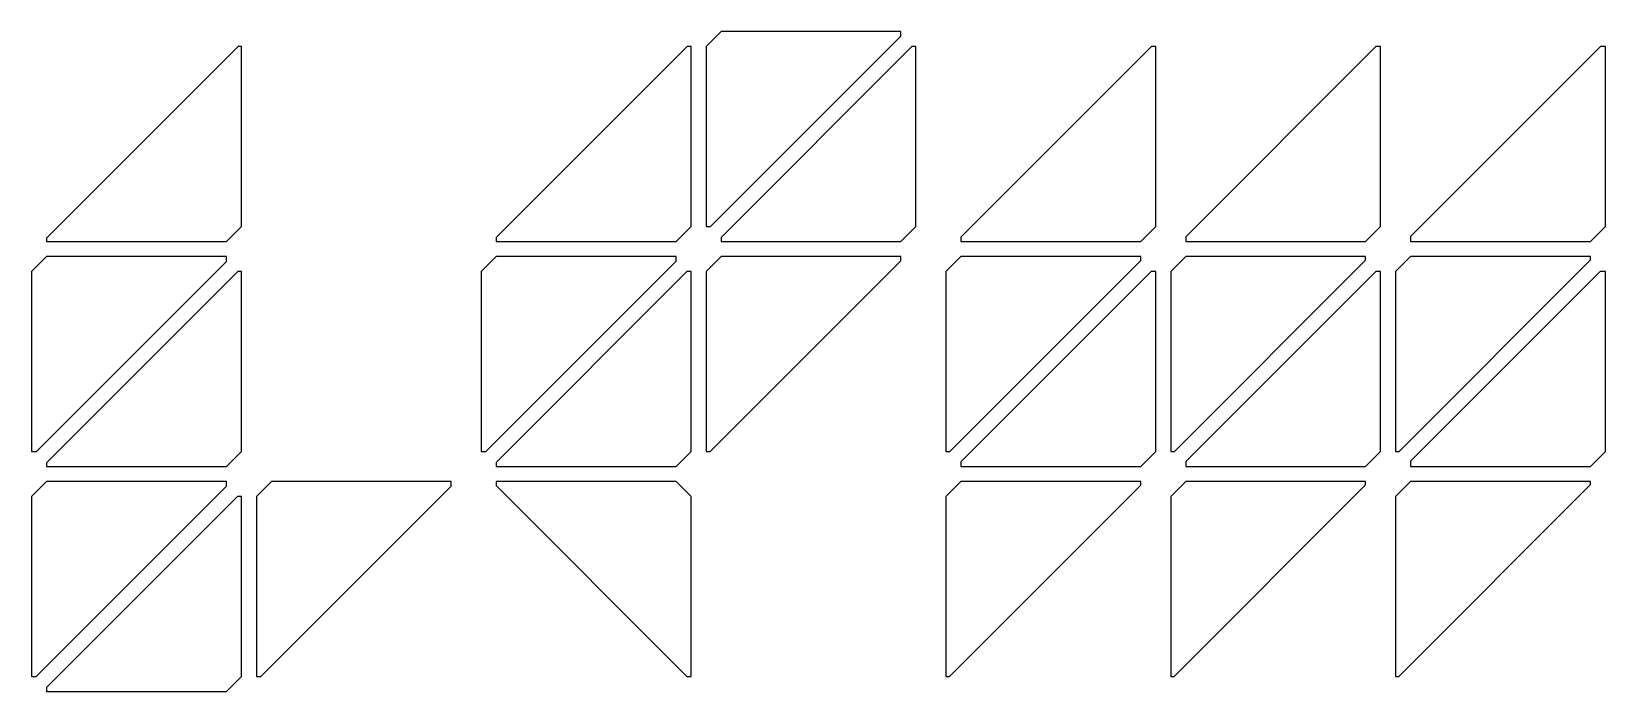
# Model space of a CAD drawing. Extents: x 112 to 313, y 428 to 512.
import ezdxf

# ---------------------------------------------------------------- set-up
doc = ezdxf.new("R2010")
doc.units = 0
doc.header["$MEASUREMENT"] = 0
doc.layers.add('LAYER_1', color=7, linetype='CONTINUOUS')

msp = doc.modelspace()

# ---------------------------------------------------------------- linework, layer by layer
at = {"layer": 'LAYER_1'}
for points in [[(113.59, 485.31), (136.64, 485.31), (138.56, 487.23), (138.56, 510.28), (138.13, 510.28), (113.59, 485.74), (113.59, 485.31)], [(171.21, 485.31), (194.25, 485.31), (196.17, 487.23), (196.17, 510.28), (195.68, 510.28), (171.21, 485.81), (171.21, 485.31)], [(223.06, 512.2), (200.02, 512.2), (198.1, 510.28), (198.1, 487.23), (198.67, 487.23), (223.06, 511.62), (223.06, 512.2)], [(200.02, 485.31), (223.06, 485.31), (224.98, 487.23), (224.98, 510.28), (224.45, 510.28), (200.02, 485.84), (200.02, 485.31)], [(230.75, 485.31), (253.79, 485.31), (255.71, 487.23), (255.71, 510.28), (255.15, 510.28), (230.75, 485.88), (230.75, 485.31)], [(259.56, 485.31), (282.6, 485.31), (284.52, 487.23), (284.52, 510.28), (283.92, 510.28), (259.56, 485.91), (259.56, 485.31)], [(288.36, 485.31), (311.41, 485.31), (313.33, 487.23), (313.33, 510.28), (312.7, 510.28), (288.36, 485.95), (288.36, 485.31)], [(136.64, 483.39), (113.59, 483.39), (111.67, 481.47), (111.67, 458.42), (112.32, 458.42), (136.64, 482.74), (136.64, 483.39)], [(194.25, 483.39), (171.21, 483.39), (169.29, 481.47), (169.29, 458.42), (169.86, 458.42), (194.25, 482.81), (194.25, 483.39)], [(223.06, 483.39), (200.02, 483.39), (198.1, 481.47), (198.1, 458.42), (198.64, 458.42), (223.06, 482.85), (223.06, 483.39)], [(253.79, 483.39), (230.75, 483.39), (228.83, 481.47), (228.83, 458.42), (229.33, 458.42), (253.79, 482.88), (253.79, 483.39)], [(282.6, 483.39), (259.56, 483.39), (257.63, 481.47), (257.63, 458.42), (258.11, 458.42), (282.6, 482.92), (282.6, 483.39)], [(311.41, 483.39), (288.36, 483.39), (286.44, 481.47), (286.44, 458.42), (286.88, 458.42), (311.41, 482.95), (311.41, 483.39)], [(113.59, 456.5), (136.64, 456.5), (138.56, 458.42), (138.56, 481.47), (138.1, 481.47), (113.59, 456.96), (113.59, 456.5)], [(171.21, 456.5), (194.25, 456.5), (196.17, 458.42), (196.17, 481.47), (195.64, 481.47), (171.21, 457.03), (171.21, 456.5)], [(230.75, 456.5), (253.79, 456.5), (255.71, 458.42), (255.71, 481.47), (255.11, 481.47), (230.75, 457.1), (230.75, 456.5)], [(259.56, 456.5), (282.6, 456.5), (284.52, 458.42), (284.52, 481.47), (283.89, 481.47), (259.56, 457.14), (259.56, 456.5)], [(288.36, 456.5), (311.41, 456.5), (313.33, 458.42), (313.33, 481.47), (312.66, 481.47), (288.36, 457.17), (288.36, 456.5)], [(136.64, 454.58), (113.59, 454.58), (111.67, 452.66), (111.67, 429.61), (112.28, 429.61), (136.64, 453.97), (136.64, 454.58)], [(165.44, 454.58), (142.4, 454.58), (140.48, 452.66), (140.48, 429.61), (141.05, 429.61), (165.44, 454), (165.44, 454.58)], [(196.17, 429.61), (196.17, 452.66), (194.25, 454.58), (171.21, 454.58), (171.21, 454.05), (195.64, 429.61), (196.17, 429.61)], [(253.79, 454.58), (230.75, 454.58), (228.83, 452.66), (228.83, 429.61), (229.3, 429.61), (253.79, 454.11), (253.79, 454.58)], [(282.6, 454.58), (259.56, 454.58), (257.63, 452.66), (257.63, 429.61), (258.07, 429.61), (282.6, 454.14), (282.6, 454.58)], [(311.41, 454.58), (288.36, 454.58), (286.44, 452.66), (286.44, 429.61), (286.85, 429.61), (311.41, 454.18), (311.41, 454.58)], [(136.64, 427.69), (138.56, 429.61), (138.56, 452.66), (138.06, 452.66), (113.59, 428.19), (113.59, 427.69), (136.64, 427.69)]]:
    msp.add_lwpolyline(points, dxfattribs=at)

doc.saveas('drawing.dxf')
